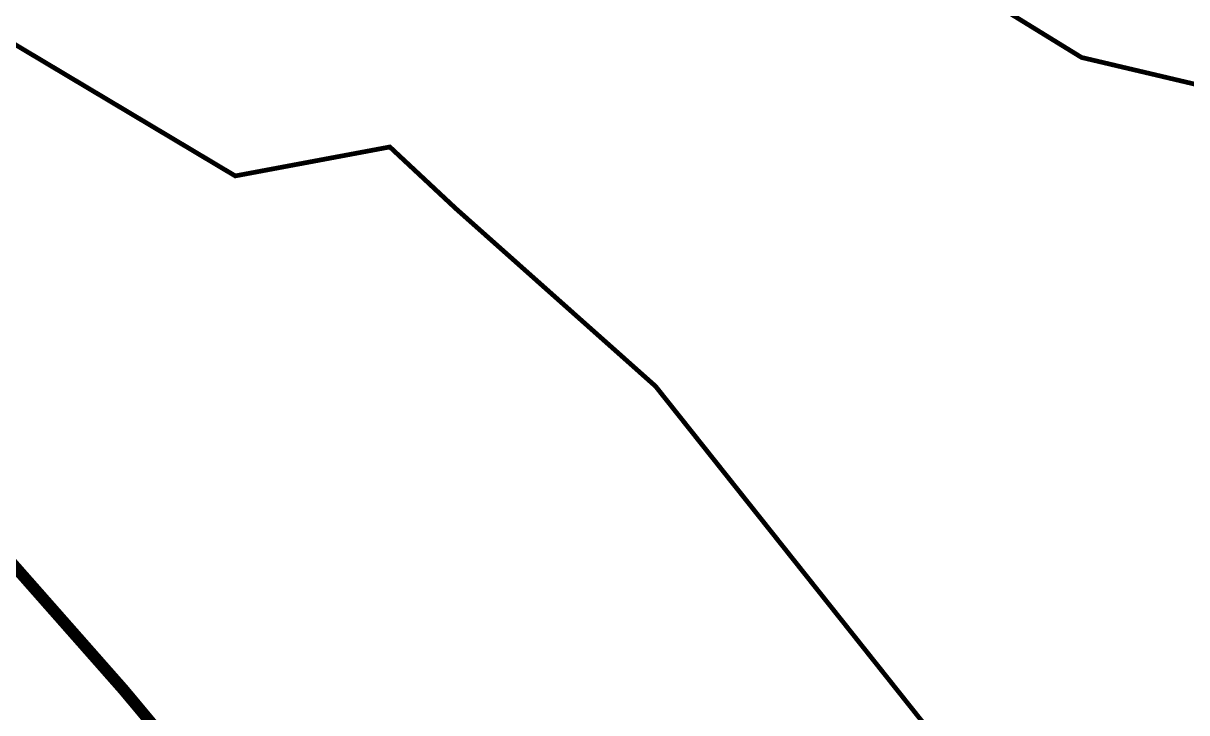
# Model space of a CAD drawing. Header units: metres. Extents: x 561401 to 594056, y 8460144 to 8508504.
# Drawn here: x 572448.91 to 572498.44, y 8471320.36 to 8471349.72 of the extents above; entities that cross this region are included whole.
import ezdxf

# ---------------------------------------------------------------- set-up
doc = ezdxf.new("R2010")
doc.units = ezdxf.units.M
doc.layers.add('1.1. DERECHO DE VIA', color=230, linetype='Continuous')
doc.layers.add('1.2. AFECTADOS BASE GRAFICA ESTATAL NO INSCRITO', color=30, linetype='Continuous')

msp = doc.modelspace()

# ---------------------------------------------------------------- linework, layer by layer
at = {"layer": '1.1. DERECHO DE VIA', "color": 230, "linetype": 'Continuous', "lineweight": 40, "ltscale": 0.2, "const_width": 0.5}
msp.add_lwpolyline([(572394.842, 8471375.873), (572409.925, 8471362.738), (572425.007, 8471349.603), (572439.962, 8471336.328), (572453.179, 8471321.332), (572465.997, 8471305.979), (572478.816, 8471290.627), (572492.998, 8471276.58), (572509.029, 8471264.622), (572525.092, 8471252.706), (572540.439, 8471239.931), (572552.757, 8471224.199), (572564.532, 8471208.033), (572576.306, 8471191.866), (572588.08, 8471175.699), (572596.302, 8471157.625)], dxfattribs=at)
at = {"layer": '1.2. AFECTADOS BASE GRAFICA ESTATAL NO INSCRITO', "color": 64, "linetype": 'Continuous', "lineweight": -3, "const_width": 0.2}
for points in [[(572605.981, 8471270.075), (572584.256, 8471295.123), (572554.31, 8471322.471), (572513.645, 8471343.623), (572493.963, 8471348.262), (572473.143, 8471361.077), (572457.143, 8471372.893), (572437.801, 8471385.968), (572422.769, 8471397.141), (572407.331, 8471406.588), (572390.485, 8471416.625), (572372.822, 8471425.479), (572358.085, 8471436.929), (572349.83, 8471445.548), (572321.834, 8471462.332), (572303.353, 8471472.921), (572278.957, 8471484.988), (572262.313, 8471502.277), (572243.906, 8471518.825), (572233.79, 8471521.466), (572220.851, 8471527.085), (572210.762, 8471526.546)], [(572389.384, 8471370.237), (572405.214, 8471362.659), (572414.712, 8471362.07), (572425.59, 8471369.262), (572428.991, 8471367.804), (572433.929, 8471363.784), (572440.739, 8471356.203), (572447.374, 8471349.52), (572457.931, 8471343.218), (572464.513, 8471344.451), (572467.33, 8471341.82), (572475.825, 8471334.262), (572489.79, 8471316.703), (572506.252, 8471300.339), (572533.732, 8471285.418), (572563.071, 8471265.27), (572584.635, 8471243.678), (572616.017, 8471206.198)]]:
    msp.add_lwpolyline(points, dxfattribs=at)

doc.saveas('drawing.dxf')
